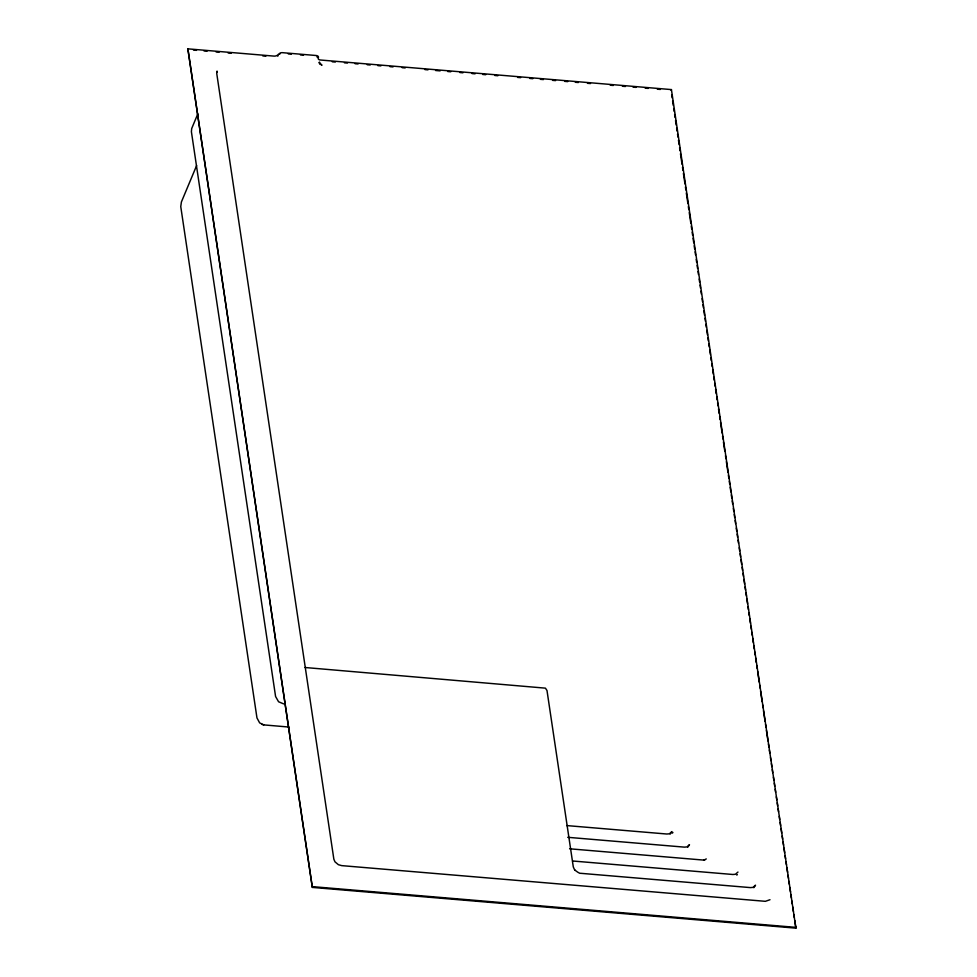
<?xml version="1.0" encoding="UTF-8"?>
<svg xmlns="http://www.w3.org/2000/svg" width="977" height="977" viewBox="0 0 977 977"><rect width="100%" height="100%" fill="white"/><g stroke="black" fill="none" stroke-linecap="round" stroke-linejoin="round"><path stroke-width="1.47" d="M216.87 71.663L216.699 72.359L217.077 71.089L216.747 73.519L333.853 859.198L334.964 861.812L338.372 864.682L341.669 865.622L765.37 901.319L769.998 899.732M197.794 113.882L191.7 128.537L191.394 131.7L275.587 696.516L278.567 701.755L283.684 703.904M196.621 165.577L181.404 201.958L180.757 206.623L256.963 717.912L259.638 722.87L263.741 724.885L288.887 727.047M187.877 48.85L312.335 887.409L795.901 928.15L671.431 89.591L320.529 60.024A3.517 1.954 -8.5 0 1 318.258 57.875L318.355 57.667A3.517 1.954 -8.5 0 0 316.084 55.506L282.634 52.685A3.517 1.954 -8.5 0 0 280.314 52.941L278.152 54.492A3.493 1.942 -8.5 0 1 277.126 55.396L276.112 55.836A3.505 1.954 -8.5 0 1 273.804 56.092L187.877 48.85L312.335 887.409M671.028 90.336L671.431 89.591M670.222 834.065L671.92 831.598L669.367 833.808L666.803 834.016L566.684 825.577M687.759 847.218L689.481 844.714L686.929 846.925L684.364 847.132L567.698 837.301M753.804 887.69L755.526 885.186L752.974 887.385L750.409 887.604L581.23 873.353C579.617 874.5 572.925 868.284 575.001 870.189M737.965 872.07L735.412 874.281L732.848 874.488L572.607 860.993M672.384 833.137L672.921 832.453M706.286 858.93L703.819 860.212L704.771 859.931M736.756 875.062L737.366 874.635M704.087 860.126L569.603 848.793M288.3 53.943L291.341 54.199M300.464 54.968L303.505 55.225M193.495 50.096L196.511 50.352M204.046 50.987L207.063 51.244M216.112 52.001L219.117 52.257M228.166 53.027L231.183 53.271M262.837 55.945L265.854 56.202M332.278 61.795L335.319 62.052M344.429 62.821L347.47 63.078M355.066 63.713L358.095 63.969M367.218 64.738L370.246 64.995M377.843 65.63L380.883 65.886M389.994 66.656L393.035 66.912M402.145 67.682L405.186 67.938M424.934 69.599L427.975 69.856M435.571 70.503L440.126 70.881M447.722 71.516L450.763 71.773M459.874 72.542L462.915 72.799M472.025 73.568L475.066 73.825M482.662 74.46L485.703 74.716M494.814 75.485L497.855 75.742M517.602 77.415L520.631 77.659M529.754 78.429L532.795 78.685M540.379 79.332L543.42 79.589M552.542 80.358L555.571 80.615M564.694 81.372L567.722 81.628M575.319 82.276L578.36 82.532M587.47 83.301L590.511 83.558M610.259 85.219L613.3 85.475M622.41 86.245L625.451 86.501M633.047 87.136L636.088 87.393M645.199 88.162L648.239 88.419M657.35 89.188L660.391 89.444M305.056 667.511L545.435 688.15L546.998 690.531L573.291 866.88L574.391 869.432M312.75 886.664L796.316 927.405M262.117 724.421L263.741 724.885M318.917 62.687L321.934 65.288L320.309 63.688M320.309 64.201L319.589 63.627M320.077 63.346L319.418 62.039M671.7 94.867L672.152 97.883M672.603 100.9L673.275 105.431M673.727 108.447L674.179 111.476M674.618 114.492L675.07 117.509M675.522 120.525L676.194 125.056M676.646 128.072L677.098 131.089M677.549 134.118L678.001 137.134M678.453 140.151L679.125 144.681M679.577 147.698L680.029 150.714M680.468 153.743L682.044 164.307M682.496 167.323L682.947 170.34M683.399 173.369L684.975 183.932M685.427 186.949L685.878 189.965M686.318 192.982L687.893 203.558M688.345 206.574L688.797 209.591M689.249 212.607L690.824 223.183M691.276 226.2L691.728 229.216M692.168 232.233L692.62 235.249M693.072 238.278L693.743 242.809M694.195 245.825L694.647 248.842M695.099 251.858L695.551 254.875M696.222 259.406L696.674 262.422M697.126 265.451L697.578 268.467M698.018 271.484L698.47 274.5M699.153 279.031L699.593 282.048M700.045 285.076L700.497 288.093M700.949 291.109L701.401 294.126M702.072 298.657L702.524 301.673M702.976 304.69L703.428 307.718M703.867 310.735L704.551 315.266M705.003 318.282L705.443 321.299M705.895 324.315L706.347 327.344M706.798 330.36L707.47 334.891M707.922 337.908L708.374 340.924M708.826 343.941L709.278 346.969M709.729 349.986L710.401 354.517M710.853 357.533L711.293 360.55M711.744 363.566L712.196 366.583M712.648 369.611L713.32 374.142M713.772 377.159L714.224 380.175M714.676 383.192L715.127 386.208M715.579 389.237L716.251 393.755M716.703 396.784L717.155 399.801M717.594 402.817L718.046 405.834M718.498 408.862L719.17 413.381M719.622 416.41L720.073 419.426M720.525 422.443L722.101 433.006M722.553 436.023L723.004 439.052M723.444 442.068L724.8 451.13M725.471 455.648L725.923 458.677M726.375 461.694L727.95 472.257M728.402 475.274L728.854 478.303M729.294 481.319L729.746 484.336M730.198 487.352L730.869 491.883M731.321 494.899L731.773 497.916M732.225 500.945L732.677 503.961M733.348 508.492L733.8 511.508M734.252 514.525L734.704 517.541M735.144 520.57L735.596 523.587M736.279 528.117L736.719 531.134M737.171 534.15L737.623 537.167M738.075 540.183L738.527 543.212M739.198 547.743L739.65 550.759M740.102 553.776L740.554 556.792M740.993 559.809L741.677 564.34M742.129 567.356L742.569 570.385M743.021 573.401L743.473 576.418M743.924 579.434L744.596 583.965M745.048 586.982L745.5 590.01M745.952 593.027L746.404 596.043M746.843 599.06L747.527 603.591M747.979 606.607L748.419 609.636M748.87 612.652L749.322 615.669M749.774 618.685L750.446 623.216M750.898 626.233L751.35 629.249M751.802 632.278L752.253 635.294M752.705 638.311L753.377 642.842M753.829 645.858L754.268 648.875M754.72 651.903L755.172 654.92M755.624 657.936L756.296 662.467M756.748 665.484L757.199 668.5M757.651 671.517L759.227 682.093M759.679 685.109L760.13 688.126M760.57 691.142L762.145 701.718M762.597 704.735L763.049 707.751M763.501 710.767L765.076 721.344M765.528 724.36L765.98 727.376M766.42 730.393L767.995 740.957M768.447 743.986L768.899 747.002M769.351 750.018L769.803 753.035M770.474 757.566L770.926 760.582M771.378 763.611L771.83 766.627M772.27 769.644L772.722 772.66M773.405 777.191L773.845 780.208M774.297 783.236L774.749 786.253M775.201 789.269L775.653 792.286M776.324 796.817L776.776 799.833M777.228 802.85L777.68 805.878M778.119 808.895L778.571 811.911M779.255 816.442L779.695 819.459M780.147 822.475L780.599 825.504M781.05 828.52L781.722 833.051M782.174 836.068L782.626 839.084M783.078 842.101L783.53 845.129M783.969 848.146L784.653 852.677M785.105 855.693L785.545 858.71M785.996 861.726L786.448 864.743M786.9 867.771L787.572 872.29M788.024 875.319L788.476 878.335M788.928 881.352L789.379 884.368M789.819 887.397L790.503 891.916M790.955 894.944L791.394 897.961M791.846 900.977L792.298 903.994M792.75 907.01L793.422 911.541M793.874 914.57L794.325 917.586M794.777 920.603L795.901 928.15M317 56.788A2.198 1.221 -8.5 0 1 317.171 57.179M279.666 54.223A2.198 1.221 -8.5 0 1 279.874 54.04M278.152 55.774A4.8 2.662 -8.5 0 1 277.578 56.08"/></g></svg>
